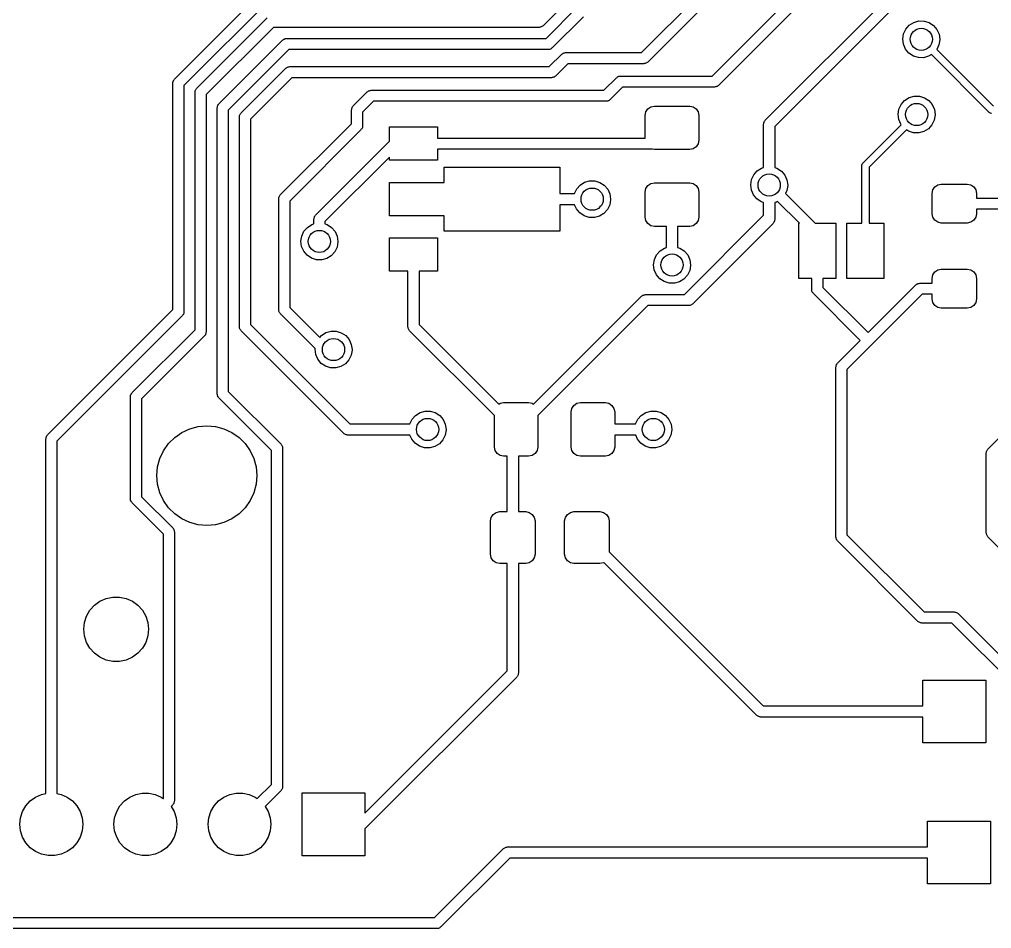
# Model space of a CAD drawing. Extents: x 2.72 to 6.24, y -5.23 to -2.47.
# Drawn here: x 4.616 to 5.65, y -5.211 to -4.244 of the extents above; entities that cross this region are included whole.
import ezdxf

# ---------------------------------------------------------------- set-up
doc = ezdxf.new("R2010")
doc.units = 0
doc.header["$MEASUREMENT"] = 0
doc.layers.add('BLACK', color=7, linetype='CONTINUOUS')

msp = doc.modelspace()

# ---------------------------------------------------------------- linework, layer by layer
at = {"layer": 'BLACK', "linetype": 'CONTINUOUS'}
for p, q in [((5.27755, -4.27909), (5.38909, -4.16755)), ((5.39918, -4.17418), (5.28418, -4.28918)), ((5.35255, -4.30409), (5.48082, -4.17582)), ((5.40907, -4.35098), (5.58423, -4.17582)), ((5.24064, -4.18271), (5.1728, -4.25055)), ((5.48745, -4.18591), (5.35918, -4.31418)), ((5.59085, -4.18591), (5.41915, -4.3576)), ((4.78082, -4.30742), (4.87742, -4.21082)), ((4.88404, -4.22091), (4.79091, -4.31404)), ((5.17596, -4.26409), (5.20923, -4.23082)), ((4.80445, -4.3172), (4.87945, -4.2422)), ((5.21585, -4.24091), (5.18258, -4.27418)), ((5.56224, -4.25001), (5.56696, -4.24703)), ((5.56696, -4.24703), (5.57233, -4.2455)), ((5.57233, -4.2455), (5.57791, -4.24553)), ((5.57791, -4.24553), (5.58326, -4.24713)), ((5.58326, -4.24713), (5.58794, -4.25017)), ((4.88607, -4.25228), (4.81453, -4.32382)), ((5.16862, -4.25228), (4.88607, -4.25228)), ((5.16937, -4.25208), (5.16862, -4.25228)), ((5.17015, -4.25208), (5.16937, -4.25208)), ((5.17082, -4.25169), (5.17015, -4.25208)), ((5.17157, -4.25149), (5.17082, -4.25169)), ((5.17212, -4.25094), (5.17157, -4.25149)), ((5.1728, -4.25055), (5.17212, -4.25094)), ((5.55618, -4.25924), (5.55855, -4.25419)), ((5.55855, -4.25419), (5.56224, -4.25001)), ((5.58794, -4.25017), (5.59158, -4.25439)), ((5.59158, -4.25439), (5.59389, -4.25948)), ((4.82807, -4.33358), (4.89582, -4.26582)), ((4.89582, -4.26582), (4.8965, -4.26544)), ((4.8965, -4.26544), (4.89705, -4.26489)), ((4.89705, -4.26489), (4.8978, -4.26468)), ((4.8978, -4.26468), (4.89847, -4.2643)), ((4.89847, -4.2643), (4.89925, -4.2643)), ((4.89925, -4.2643), (4.9, -4.26409)), ((4.9, -4.26409), (5.17596, -4.26409)), ((5.55532, -4.26476), (5.55618, -4.25924)), ((5.55604, -4.27029), (5.55532, -4.26476)), ((5.59468, -4.26548), (5.59375, -4.27098)), ((5.59389, -4.25948), (5.59469, -4.265)), ((5.59469, -4.265), (5.59468, -4.26548)), ((4.90245, -4.27591), (4.83815, -4.3402)), ((5.17841, -4.27591), (4.90245, -4.27591)), ((5.17916, -4.2757), (5.17841, -4.27591)), ((5.17994, -4.2757), (5.17916, -4.2757)), ((5.18061, -4.27532), (5.17994, -4.2757)), ((5.18136, -4.27511), (5.18061, -4.27532)), ((5.18191, -4.27456), (5.18136, -4.27511)), ((5.18258, -4.27418), (5.18191, -4.27456)), ((5.19461, -4.27968), (5.19528, -4.2793)), ((5.19528, -4.2793), (5.19606, -4.2793)), ((5.19606, -4.2793), (5.19681, -4.27909)), ((5.19681, -4.27909), (5.27755, -4.27909)), ((5.55829, -4.2754), (5.55604, -4.27029)), ((5.56188, -4.27967), (5.55829, -4.2754)), ((5.59375, -4.27098), (5.5914, -4.27584)), ((5.5914, -4.27584), (5.65163, -4.33606)), ((5.17937, -4.29409), (5.19264, -4.28082)), ((5.19264, -4.28082), (5.19331, -4.28044)), ((5.19331, -4.28044), (5.19386, -4.27989)), ((5.19386, -4.27989), (5.19461, -4.27968)), ((5.2835, -4.28956), (5.28295, -4.29011)), ((5.28418, -4.28918), (5.2835, -4.28956)), ((5.56653, -4.28277), (5.56188, -4.27967)), ((5.57185, -4.28443), (5.56653, -4.28277)), ((5.57743, -4.28453), (5.57185, -4.28443)), ((5.58282, -4.28307), (5.57743, -4.28453)), ((5.58572, -4.28129), (5.58282, -4.28307)), ((5.64722, -4.34278), (5.58572, -4.28129)), ((4.85169, -4.34336), (4.89923, -4.29582)), ((4.89923, -4.29582), (4.8999, -4.29544)), ((4.8999, -4.29544), (4.90045, -4.29489)), ((4.90045, -4.29489), (4.9012, -4.29468)), ((4.9012, -4.29468), (4.90188, -4.2943)), ((4.90188, -4.2943), (4.90266, -4.2943)), ((4.90266, -4.2943), (4.90341, -4.29409)), ((4.90341, -4.29409), (5.17937, -4.29409)), ((5.19926, -4.29091), (5.18599, -4.30418)), ((5.28, -4.29091), (5.19926, -4.29091)), ((5.28075, -4.2907), (5.28, -4.29091)), ((5.28153, -4.2907), (5.28075, -4.2907)), ((5.2822, -4.29032), (5.28153, -4.2907)), ((5.28295, -4.29011), (5.2822, -4.29032)), ((4.7793, -4.31006), (4.77968, -4.30939)), ((4.7793, -4.31084), (4.7793, -4.31006)), ((4.77968, -4.30939), (4.77989, -4.30864)), ((4.77989, -4.30864), (4.78044, -4.30809)), ((4.78044, -4.30809), (4.78082, -4.30742)), ((4.90585, -4.30591), (4.86177, -4.34999)), ((5.18181, -4.30591), (4.90585, -4.30591)), ((5.18256, -4.3057), (5.18181, -4.30591)), ((5.18334, -4.3057), (5.18256, -4.3057)), ((5.18401, -4.30532), (5.18334, -4.3057)), ((5.18477, -4.30511), (5.18401, -4.30532)), ((5.18532, -4.30456), (5.18477, -4.30511)), ((5.18599, -4.30418), (5.18532, -4.30456)), ((5.23755, -4.31909), (5.25082, -4.30582)), ((5.25082, -4.30582), (5.2515, -4.30544)), ((5.2515, -4.30544), (5.25205, -4.30489)), ((5.25205, -4.30489), (5.2528, -4.30468)), ((5.2528, -4.30468), (5.25347, -4.3043)), ((5.25347, -4.3043), (5.25425, -4.3043)), ((5.25425, -4.3043), (5.255, -4.30409)), ((5.255, -4.30409), (5.35255, -4.30409)), ((4.77909, -4.31159), (4.7793, -4.31084)), ((4.77909, -4.55255), (4.77909, -4.31159)), ((4.79091, -4.31404), (4.79091, -4.555)), ((4.80272, -4.32138), (4.80292, -4.32063)), ((4.80292, -4.31985), (4.80331, -4.31918)), ((4.80292, -4.32063), (4.80292, -4.31985)), ((4.80331, -4.31918), (4.80351, -4.31843)), ((4.80351, -4.31843), (4.80406, -4.31788)), ((4.80406, -4.31788), (4.80445, -4.3172)), ((4.98582, -4.32082), (4.9865, -4.32044)), ((4.9865, -4.32044), (4.98705, -4.31989)), ((4.98705, -4.31989), (4.9878, -4.31968)), ((4.9878, -4.31968), (4.98847, -4.3193)), ((4.98847, -4.3193), (4.98925, -4.3193)), ((4.98925, -4.3193), (4.99, -4.31909)), ((4.99, -4.31909), (5.23755, -4.31909)), ((5.25745, -4.31591), (5.24418, -4.32918)), ((5.355, -4.31591), (5.25745, -4.31591)), ((5.35575, -4.3157), (5.355, -4.31591)), ((5.35653, -4.3157), (5.35575, -4.3157)), ((5.3572, -4.31532), (5.35653, -4.3157)), ((5.35795, -4.31511), (5.3572, -4.31532)), ((5.3585, -4.31456), (5.35795, -4.31511)), ((5.35918, -4.31418), (5.3585, -4.31456)), ((4.80272, -4.57393), (4.80272, -4.32138)), ((4.81453, -4.32382), (4.81453, -4.57638)), ((4.97082, -4.33582), (4.98582, -4.32082)), ((4.99245, -4.33091), (4.98091, -4.34245)), ((5.24, -4.33091), (4.99245, -4.33091)), ((5.24075, -4.3307), (5.24, -4.33091)), ((5.24153, -4.3307), (5.24075, -4.3307)), ((5.2422, -4.33032), (5.24153, -4.3307)), ((5.24295, -4.33011), (5.2422, -4.33032)), ((5.2435, -4.32956), (5.24295, -4.33011)), ((5.24418, -4.32918), (5.2435, -4.32956)), ((5.55355, -4.33419), (5.55724, -4.33001)), ((5.55724, -4.33001), (5.56196, -4.32703)), ((5.56196, -4.32703), (5.56733, -4.3255)), ((5.56733, -4.3255), (5.57291, -4.32553)), ((5.57291, -4.32553), (5.57826, -4.32713)), ((5.57826, -4.32713), (5.58294, -4.33017)), ((5.58294, -4.33017), (5.58658, -4.33439)), ((4.82634, -4.33776), (4.82654, -4.337)), ((4.82634, -4.64224), (4.82634, -4.33776)), ((4.82654, -4.33623), (4.82693, -4.33555)), ((4.82654, -4.337), (4.82654, -4.33623)), ((4.82693, -4.33555), (4.82713, -4.3348)), ((4.82713, -4.3348), (4.82768, -4.33425)), ((4.82768, -4.33425), (4.82807, -4.33358)), ((4.83815, -4.3402), (4.83815, -4.6398)), ((4.96909, -4.34), (4.9693, -4.33925)), ((4.96909, -4.3548), (4.96909, -4.34)), ((4.9693, -4.33847), (4.96968, -4.3378)), ((4.9693, -4.33925), (4.9693, -4.33847)), ((4.96968, -4.3378), (4.96989, -4.33705)), ((4.96989, -4.33705), (4.97044, -4.3365)), ((4.97044, -4.3365), (4.97082, -4.33582)), ((5.28221, -4.3421), (5.28434, -4.33891)), ((5.28434, -4.33891), (5.28753, -4.33677)), ((5.28753, -4.33677), (5.2913, -4.33602)), ((5.2913, -4.33602), (5.3287, -4.33602)), ((5.3287, -4.33602), (5.33247, -4.33677)), ((5.33247, -4.33677), (5.33566, -4.33891)), ((5.33566, -4.33891), (5.33779, -4.3421)), ((5.55032, -4.34476), (5.55118, -4.33924)), ((5.55118, -4.33924), (5.55355, -4.33419)), ((5.58658, -4.33439), (5.58889, -4.33948)), ((5.58889, -4.33948), (5.58969, -4.345)), ((4.84996, -4.34754), (4.85016, -4.34679)), ((4.84996, -4.57087), (4.84996, -4.34754)), ((4.85016, -4.34601), (4.85055, -4.34534)), ((4.85016, -4.34679), (4.85016, -4.34601)), ((4.85055, -4.34534), (4.85075, -4.34459)), ((4.85075, -4.34459), (4.8513, -4.34404)), ((4.8513, -4.34404), (4.85169, -4.34336)), ((4.86177, -4.34999), (4.86177, -4.56842)), ((4.98091, -4.34245), (4.98091, -4.35724)), ((5.28146, -4.34587), (5.28221, -4.3421)), ((5.28146, -4.37004), (5.28146, -4.34587)), ((5.33779, -4.3421), (5.33854, -4.34587)), ((5.33854, -4.34587), (5.33854, -4.37244)), ((5.40813, -4.35221), (5.40868, -4.35166)), ((5.40868, -4.35166), (5.40907, -4.35098)), ((5.55104, -4.35029), (5.55032, -4.34476)), ((5.55329, -4.3554), (5.55104, -4.35029)), ((5.58875, -4.35098), (5.58632, -4.35601)), ((5.58968, -4.34548), (5.58875, -4.35098)), ((5.58969, -4.345), (5.58968, -4.34548)), ((5.6475, -4.34293), (5.64722, -4.34278)), ((5.64769, -4.34319), (5.6475, -4.34293)), ((5.64856, -4.34347), (5.64769, -4.34319)), ((5.64938, -4.34389), (5.64856, -4.34347)), ((5.6497, -4.34384), (5.64938, -4.34389)), ((4.89342, -4.43047), (4.96909, -4.3548)), ((4.97918, -4.36142), (4.9035, -4.43709)), ((4.97956, -4.36075), (4.97918, -4.36142)), ((4.98011, -4.3602), (4.97956, -4.36075)), ((4.98032, -4.35945), (4.98011, -4.3602)), ((4.9807, -4.35877), (4.98032, -4.35945)), ((4.98091, -4.35724), (4.9807, -4.358)), ((4.9807, -4.358), (4.9807, -4.35877)), ((5.00945, -4.3735), (5.00945, -4.35823)), ((5.00945, -4.35823), (5.06063, -4.35823)), ((5.06063, -4.35823), (5.06063, -4.37004)), ((5.40734, -4.35516), (5.40754, -4.35441)), ((5.40734, -4.40142), (5.40734, -4.35516)), ((5.40754, -4.35363), (5.40793, -4.35296)), ((5.40754, -4.35441), (5.40754, -4.35363)), ((5.40793, -4.35296), (5.40813, -4.35221)), ((5.41915, -4.3576), (5.41915, -4.40143)), ((5.51281, -4.39663), (5.55363, -4.35581)), ((5.55929, -4.36128), (5.51953, -4.40104)), ((5.55363, -4.35581), (5.55329, -4.3554)), ((5.56153, -4.36277), (5.55929, -4.36128)), ((5.58257, -4.36015), (5.57782, -4.36307)), ((5.58632, -4.35601), (5.58257, -4.36015)), ((5.06063, -4.37004), (5.28146, -4.37004)), ((5.56685, -4.36443), (5.56153, -4.36277)), ((5.57243, -4.36453), (5.56685, -4.36443)), ((5.57782, -4.36307), (5.57243, -4.36453)), ((4.93082, -4.45212), (5.00945, -4.3735)), ((5.28912, -4.38185), (5.06063, -4.38185)), ((5.06063, -4.38185), (5.06063, -4.39366)), ((5.2913, -4.38228), (5.28912, -4.38185)), ((5.3287, -4.38228), (5.2913, -4.38228)), ((5.33247, -4.38153), (5.3287, -4.38228)), ((5.33566, -4.3794), (5.33247, -4.38153)), ((5.33779, -4.37621), (5.33566, -4.3794)), ((5.33854, -4.37244), (5.33779, -4.37621)), ((5.00945, -4.3902), (4.94091, -4.45875)), ((5.00945, -4.39366), (5.00945, -4.3902)), ((5.06063, -4.39366), (5.00945, -4.39366)), ((5.06752, -4.41728), (5.06752, -4.40089)), ((5.06752, -4.40089), (5.19055, -4.40089)), ((5.19055, -4.40089), (5.19055, -4.42909)), ((5.40049, -4.40501), (5.40521, -4.40203)), ((5.40521, -4.40203), (5.40734, -4.40142)), ((5.41915, -4.40143), (5.4215, -4.40213)), ((5.4215, -4.40213), (5.42619, -4.40517)), ((5.51165, -4.39941), (5.51175, -4.39911)), ((5.51165, -4.46047), (5.51165, -4.39941)), ((5.5117, -4.39879), (5.51212, -4.39797)), ((5.51175, -4.39911), (5.5117, -4.39879)), ((5.51212, -4.39797), (5.51241, -4.3971)), ((5.51241, -4.3971), (5.51266, -4.39691)), ((5.51266, -4.39691), (5.51281, -4.39663)), ((5.51953, -4.40104), (5.51953, -4.46047)), ((5.39442, -4.41424), (5.3968, -4.40919)), ((5.3968, -4.40919), (5.40049, -4.40501)), ((5.42619, -4.40517), (5.42983, -4.40939)), ((5.42983, -4.40939), (5.43214, -4.41448)), ((5.00945, -4.45272), (5.00945, -4.41728)), ((5.00945, -4.41728), (5.06752, -4.41728)), ((5.20855, -4.42419), (5.21224, -4.42001)), ((5.21224, -4.42001), (5.21696, -4.41703)), ((5.21696, -4.41703), (5.22233, -4.4155)), ((5.22233, -4.4155), (5.22791, -4.41553)), ((5.22791, -4.41553), (5.23326, -4.41713)), ((5.23326, -4.41713), (5.23794, -4.42017)), ((5.23794, -4.42017), (5.24158, -4.42439)), ((5.28146, -4.42756), (5.28221, -4.42379)), ((5.28221, -4.42379), (5.28434, -4.4206)), ((5.28434, -4.4206), (5.28753, -4.41847)), ((5.28753, -4.41847), (5.2913, -4.41772)), ((5.2913, -4.41772), (5.3287, -4.41772)), ((5.3287, -4.41772), (5.33247, -4.41847)), ((5.33247, -4.41847), (5.33566, -4.4206)), ((5.33566, -4.4206), (5.33779, -4.42379)), ((5.33779, -4.42379), (5.33854, -4.42756)), ((5.39356, -4.41976), (5.39442, -4.41424)), ((5.39429, -4.42529), (5.39356, -4.41976)), ((5.43293, -4.42048), (5.432, -4.42598)), ((5.43214, -4.41448), (5.43293, -4.42)), ((5.43293, -4.42), (5.43293, -4.42048)), ((5.58713, -4.42513), (5.58926, -4.42194)), ((5.58926, -4.42194), (5.59245, -4.4198)), ((5.59245, -4.4198), (5.59622, -4.41906)), ((5.59622, -4.41906), (5.62378, -4.41906)), ((5.62378, -4.41906), (5.62755, -4.4198)), ((5.62755, -4.4198), (5.63074, -4.42194)), ((5.63074, -4.42194), (5.63287, -4.42513)), ((4.89169, -4.43465), (4.89189, -4.43389)), ((4.89189, -4.43312), (4.89228, -4.43244)), ((4.89189, -4.43389), (4.89189, -4.43312)), ((4.89228, -4.43244), (4.89248, -4.43169)), ((4.89248, -4.43169), (4.89303, -4.43114)), ((4.89303, -4.43114), (4.89342, -4.43047)), ((5.19055, -4.42909), (5.20625, -4.42909)), ((5.20625, -4.42909), (5.20855, -4.42419)), ((5.24158, -4.42439), (5.24389, -4.42948)), ((5.24389, -4.42948), (5.24469, -4.435)), ((5.28146, -4.45413), (5.28146, -4.42756)), ((5.33854, -4.42756), (5.33854, -4.45413)), ((5.39654, -4.4304), (5.39429, -4.42529)), ((5.40013, -4.43467), (5.39654, -4.4304)), ((5.432, -4.42598), (5.43056, -4.42896)), ((5.43056, -4.42896), (5.46207, -4.46047)), ((5.58638, -4.4289), (5.58713, -4.42513)), ((5.58638, -4.45055), (5.58638, -4.4289)), ((5.63287, -4.42513), (5.63362, -4.4289)), ((5.63362, -4.4289), (5.63362, -4.43382)), ((5.63362, -4.43382), (5.66972, -4.43382)), ((4.89169, -4.5526), (4.89169, -4.43465)), ((4.9035, -4.43709), (4.9035, -4.55015)), ((5.20631, -4.44091), (5.19055, -4.44091)), ((5.19055, -4.44091), (5.19055, -4.46911)), ((5.20829, -4.4454), (5.20631, -4.44091)), ((5.24375, -4.44098), (5.24132, -4.44601)), ((5.24468, -4.43548), (5.24375, -4.44098)), ((5.24469, -4.435), (5.24468, -4.43548)), ((5.40477, -4.43777), (5.40013, -4.43467)), ((5.40734, -4.43857), (5.40477, -4.43777)), ((5.40734, -4.4522), (5.40734, -4.43857)), ((5.42107, -4.43807), (5.41915, -4.43859)), ((5.41915, -4.43859), (5.41915, -4.45675)), ((5.42224, -4.43734), (5.42107, -4.43807)), ((5.44537, -4.46047), (5.42224, -4.43734)), ((4.9293, -4.45477), (4.92968, -4.4541)), ((4.9293, -4.45555), (4.9293, -4.45477)), ((4.92968, -4.4541), (4.92989, -4.45335)), ((4.92989, -4.45335), (4.93044, -4.4528)), ((4.93044, -4.4528), (4.93082, -4.45212)), ((5.06752, -4.45272), (5.00945, -4.45272)), ((5.06752, -4.46911), (5.06752, -4.45272)), ((5.21188, -4.44967), (5.20829, -4.4454)), ((5.21653, -4.45277), (5.21188, -4.44967)), ((5.22185, -4.45443), (5.21653, -4.45277)), ((5.22743, -4.45453), (5.22185, -4.45443)), ((5.23282, -4.45307), (5.22743, -4.45453)), ((5.23757, -4.45015), (5.23282, -4.45307)), ((5.24132, -4.44601), (5.23757, -4.45015)), ((5.28221, -4.4579), (5.28146, -4.45413)), ((5.32305, -4.5365), (5.40734, -4.4522)), ((5.33854, -4.45413), (5.33779, -4.4579)), ((5.58713, -4.45432), (5.58638, -4.45055)), ((5.58926, -4.45751), (5.58713, -4.45432)), ((5.63287, -4.45432), (5.63074, -4.45751)), ((5.63362, -4.45055), (5.63287, -4.45432)), ((5.66728, -4.44563), (5.63362, -4.44563)), ((5.63362, -4.44563), (5.63362, -4.45055)), ((4.91855, -4.46919), (4.92224, -4.46501)), ((4.92224, -4.46501), (4.92696, -4.46203)), ((4.92696, -4.46203), (4.92909, -4.46142)), ((4.92909, -4.4563), (4.9293, -4.45555)), ((4.92909, -4.46142), (4.92909, -4.4563)), ((4.94091, -4.45875), (4.94091, -4.46143)), ((4.94091, -4.46143), (4.94326, -4.46213)), ((4.94326, -4.46213), (4.94794, -4.46517)), ((4.94794, -4.46517), (4.95158, -4.46939)), ((5.28434, -4.46109), (5.28221, -4.4579)), ((5.28753, -4.46323), (5.28434, -4.46109)), ((5.2913, -4.46398), (5.28753, -4.46323)), ((5.30409, -4.46398), (5.2913, -4.46398)), ((5.30409, -4.48642), (5.30409, -4.46398)), ((5.3287, -4.46398), (5.31591, -4.46398)), ((5.31591, -4.46398), (5.31591, -4.48643)), ((5.33247, -4.46323), (5.3287, -4.46398)), ((5.41742, -4.46093), (5.33177, -4.54658)), ((5.33566, -4.46109), (5.33247, -4.46323)), ((5.33779, -4.4579), (5.33566, -4.46109)), ((5.41781, -4.46025), (5.41742, -4.46093)), ((5.41836, -4.4597), (5.41781, -4.46025)), ((5.41856, -4.45895), (5.41836, -4.4597)), ((5.41895, -4.45828), (5.41856, -4.45895)), ((5.41915, -4.45675), (5.41895, -4.4575)), ((5.41895, -4.4575), (5.41895, -4.45828)), ((5.44472, -4.51953), (5.44472, -4.46047)), ((5.44472, -4.46047), (5.44537, -4.46047)), ((5.46207, -4.46047), (5.48409, -4.46047)), ((5.48409, -4.46047), (5.48409, -4.51953)), ((5.49591, -4.51953), (5.49591, -4.46047)), ((5.49591, -4.46047), (5.51165, -4.46047)), ((5.51953, -4.46047), (5.53528, -4.46047)), ((5.53528, -4.46047), (5.53528, -4.51953)), ((5.59245, -4.45964), (5.58926, -4.45751)), ((5.59622, -4.46039), (5.59245, -4.45964)), ((5.62378, -4.46039), (5.59622, -4.46039)), ((5.62755, -4.45964), (5.62378, -4.46039)), ((5.63074, -4.45751), (5.62755, -4.45964)), ((4.91532, -4.47976), (4.91618, -4.47424)), ((4.91618, -4.47424), (4.91855, -4.46919)), ((4.95158, -4.46939), (4.95389, -4.47448)), ((4.95389, -4.47448), (4.95469, -4.48)), ((5.19055, -4.46911), (5.06752, -4.46911)), ((4.91604, -4.48529), (4.91532, -4.47976)), ((4.91829, -4.4904), (4.91604, -4.48529)), ((4.95375, -4.48598), (4.95132, -4.49101)), ((4.95468, -4.48048), (4.95375, -4.48598)), ((4.95469, -4.48), (4.95468, -4.48048)), ((5.00945, -4.51177), (5.00945, -4.47634)), ((5.00945, -4.47634), (5.06063, -4.47634)), ((5.06063, -4.47634), (5.06063, -4.51177)), ((4.92188, -4.49467), (4.91829, -4.4904)), ((4.92653, -4.49777), (4.92188, -4.49467)), ((4.94757, -4.49515), (4.94282, -4.49807)), ((4.95132, -4.49101), (4.94757, -4.49515)), ((5.29118, -4.49924), (5.29355, -4.49419)), ((5.29355, -4.49419), (5.29724, -4.49001)), ((5.29724, -4.49001), (5.30196, -4.48703)), ((5.30196, -4.48703), (5.30409, -4.48642)), ((5.31591, -4.48643), (5.31826, -4.48713)), ((5.31826, -4.48713), (5.32294, -4.49017)), ((5.32294, -4.49017), (5.32658, -4.49439)), ((5.32658, -4.49439), (5.32889, -4.49948)), ((4.93185, -4.49943), (4.92653, -4.49777)), ((4.93743, -4.49953), (4.93185, -4.49943)), ((4.94282, -4.49807), (4.93743, -4.49953)), ((5.29032, -4.50476), (5.29118, -4.49924)), ((5.29104, -4.51029), (5.29032, -4.50476)), ((5.32968, -4.50548), (5.32875, -4.51098)), ((5.32889, -4.49948), (5.32969, -4.505)), ((5.32969, -4.505), (5.32968, -4.50548)), ((5.02913, -4.51177), (5.00945, -4.51177)), ((5.02913, -4.57089), (5.02913, -4.51177)), ((5.06063, -4.51177), (5.04094, -4.51177)), ((5.04094, -4.51177), (5.04094, -4.56844)), ((5.29329, -4.5154), (5.29104, -4.51029)), ((5.29688, -4.51967), (5.29329, -4.5154)), ((5.32632, -4.51601), (5.32257, -4.52015)), ((5.32875, -4.51098), (5.32632, -4.51601)), ((5.58638, -4.51945), (5.58713, -4.51568)), ((5.58713, -4.51568), (5.58926, -4.51249)), ((5.58926, -4.51249), (5.59245, -4.51036)), ((5.59245, -4.51036), (5.59622, -4.50961)), ((5.59622, -4.50961), (5.62378, -4.50961)), ((5.62378, -4.50961), (5.62755, -4.51036)), ((5.62755, -4.51036), (5.63074, -4.51249)), ((5.63074, -4.51249), (5.63287, -4.51568)), ((5.63287, -4.51568), (5.63362, -4.51945)), ((5.30153, -4.52277), (5.29688, -4.51967)), ((5.30685, -4.52443), (5.30153, -4.52277)), ((5.31243, -4.52453), (5.30685, -4.52443)), ((5.31782, -4.52307), (5.31243, -4.52453)), ((5.32257, -4.52015), (5.31782, -4.52307)), ((5.4585, -4.51953), (5.44472, -4.51953)), ((5.4585, -4.53134), (5.4585, -4.51953)), ((5.48409, -4.51953), (5.47031, -4.51953)), ((5.47031, -4.51953), (5.47031, -4.52889)), ((5.53528, -4.51953), (5.49591, -4.51953)), ((5.51835, -4.57692), (5.56917, -4.5261)), ((5.56917, -4.5261), (5.56984, -4.52571)), ((5.56984, -4.52571), (5.57039, -4.52516)), ((5.57039, -4.52516), (5.57114, -4.52496)), ((5.57114, -4.52496), (5.57182, -4.52457)), ((5.57182, -4.52457), (5.5726, -4.52457)), ((5.5726, -4.52457), (5.57335, -4.52437)), ((5.57335, -4.52437), (5.58638, -4.52437)), ((5.58638, -4.52437), (5.58638, -4.51945)), ((5.63362, -4.51945), (5.63362, -4.5411)), ((5.27825, -4.53784), (5.2788, -4.53729)), ((5.2788, -4.53729), (5.27955, -4.53709)), ((5.27955, -4.53709), (5.28022, -4.5367)), ((5.28022, -4.5367), (5.281, -4.5367)), ((5.281, -4.5367), (5.28175, -4.5365)), ((5.28175, -4.5365), (5.32305, -4.5365)), ((5.45871, -4.53209), (5.4585, -4.53134)), ((5.45871, -4.53287), (5.45871, -4.53209)), ((5.45909, -4.53354), (5.45871, -4.53287)), ((5.4593, -4.53429), (5.45909, -4.53354)), ((5.45984, -4.53484), (5.4593, -4.53429)), ((5.46023, -4.53551), (5.45984, -4.53484)), ((5.50999, -4.58528), (5.46023, -4.53551)), ((5.47031, -4.52889), (5.51835, -4.57692)), ((5.57579, -4.53618), (5.49591, -4.61607)), ((5.58638, -4.53618), (5.57579, -4.53618)), ((5.58638, -4.5411), (5.58638, -4.53618)), ((5.16264, -4.65316), (5.27758, -4.53823)), ((5.27758, -4.53823), (5.27825, -4.53784)), ((5.33177, -4.54658), (5.32913, -4.54811)), ((5.58713, -4.54487), (5.58638, -4.5411)), ((5.58926, -4.54806), (5.58713, -4.54487)), ((5.63287, -4.54487), (5.63074, -4.54806)), ((5.63362, -4.5411), (5.63287, -4.54487)), ((5.64582, -4.70082), (5.80415, -4.5425)), ((4.64582, -4.68582), (4.77909, -4.55255)), ((4.79011, -4.55795), (4.78956, -4.5585)), ((4.79032, -4.5572), (4.79011, -4.55795)), ((4.7907, -4.55653), (4.79032, -4.5572)), ((4.79091, -4.555), (4.7907, -4.55575)), ((4.7907, -4.55575), (4.7907, -4.55653)), ((4.89189, -4.55335), (4.89169, -4.5526)), ((4.89189, -4.55413), (4.89189, -4.55335)), ((4.89228, -4.5548), (4.89189, -4.55413)), ((4.89248, -4.55555), (4.89228, -4.5548)), ((4.89303, -4.5561), (4.89248, -4.55555)), ((4.89342, -4.55677), (4.89303, -4.5561)), ((4.93046, -4.59382), (4.89342, -4.55677)), ((4.9035, -4.55015), (4.93542, -4.58207)), ((5.2842, -4.54831), (5.16728, -4.66522)), ((5.32549, -4.54831), (5.2842, -4.54831)), ((5.32624, -4.54811), (5.32549, -4.54831)), ((5.32913, -4.54811), (5.32624, -4.54811)), ((5.59245, -4.5502), (5.58926, -4.54806)), ((5.59622, -4.55094), (5.59245, -4.5502)), ((5.62378, -4.55094), (5.59622, -4.55094)), ((5.62755, -4.5502), (5.62378, -4.55094)), ((5.63074, -4.54806), (5.62755, -4.5502)), ((4.78918, -4.55918), (4.65591, -4.69245)), ((4.78956, -4.5585), (4.78918, -4.55918)), ((4.86177, -4.56842), (4.96745, -4.67409)), ((5.04094, -4.56844), (5.12567, -4.65316)), ((4.73582, -4.64082), (4.80272, -4.57393)), ((4.81394, -4.57858), (4.81374, -4.57933)), ((4.81433, -4.57791), (4.81394, -4.57858)), ((4.81453, -4.57638), (4.81433, -4.57713)), ((4.81433, -4.57713), (4.81433, -4.57791)), ((4.85016, -4.57162), (4.84996, -4.57087)), ((4.85016, -4.57239), (4.85016, -4.57162)), ((4.85055, -4.57307), (4.85016, -4.57239)), ((4.85075, -4.57382), (4.85055, -4.57307)), ((4.8513, -4.57437), (4.85075, -4.57382)), ((4.85169, -4.57504), (4.8513, -4.57437)), ((4.96082, -4.68418), (4.85169, -4.57504)), ((4.93724, -4.58001), (4.94196, -4.57703)), ((4.94196, -4.57703), (4.94733, -4.5755)), ((4.94733, -4.5755), (4.95291, -4.57553)), ((4.95291, -4.57553), (4.95826, -4.57713)), ((4.95826, -4.57713), (4.96294, -4.58017)), ((5.02934, -4.57164), (5.02913, -4.57089)), ((5.02934, -4.57241), (5.02934, -4.57164)), ((5.02972, -4.57309), (5.02934, -4.57241)), ((5.02993, -4.57384), (5.02972, -4.57309)), ((5.03047, -4.57439), (5.02993, -4.57384)), ((5.03086, -4.57506), (5.03047, -4.57439)), ((5.12102, -4.66522), (5.03086, -4.57506)), ((4.8128, -4.58055), (4.74591, -4.64745)), ((4.81319, -4.57988), (4.8128, -4.58055)), ((4.81374, -4.57933), (4.81319, -4.57988)), ((4.93542, -4.58207), (4.93724, -4.58001)), ((4.96294, -4.58017), (4.96658, -4.58439)), ((4.96658, -4.58439), (4.96889, -4.58948)), ((5.48582, -4.60945), (5.50999, -4.58528)), ((4.93032, -4.59476), (4.93046, -4.59382)), ((4.93104, -4.60029), (4.93032, -4.59476)), ((4.96968, -4.59548), (4.96875, -4.60098)), ((4.96889, -4.58948), (4.96969, -4.595)), ((4.96969, -4.595), (4.96968, -4.59548)), ((4.93329, -4.6054), (4.93104, -4.60029)), ((4.93688, -4.60967), (4.93329, -4.6054)), ((4.94153, -4.61277), (4.93688, -4.60967)), ((4.96632, -4.60601), (4.96257, -4.61015)), ((4.96875, -4.60098), (4.96632, -4.60601)), ((5.48544, -4.61012), (5.48582, -4.60945)), ((4.94685, -4.61443), (4.94153, -4.61277)), ((4.95243, -4.61453), (4.94685, -4.61443)), ((4.95782, -4.61307), (4.95243, -4.61453)), ((4.96257, -4.61015), (4.95782, -4.61307)), ((5.48409, -4.61362), (5.4843, -4.61287)), ((5.48409, -4.79437), (5.48409, -4.61362)), ((5.4843, -4.61209), (5.48468, -4.61142)), ((5.4843, -4.61287), (5.4843, -4.61209)), ((5.48468, -4.61142), (5.48489, -4.61067)), ((5.48489, -4.61067), (5.48544, -4.61012)), ((5.49591, -4.61607), (5.49591, -4.79192)), ((4.73544, -4.6415), (4.73582, -4.64082)), ((4.83815, -4.6398), (4.89418, -4.69582)), ((4.73409, -4.645), (4.7343, -4.64425)), ((4.73409, -4.754), (4.73409, -4.645)), ((4.7343, -4.64347), (4.73468, -4.6428)), ((4.7343, -4.64425), (4.7343, -4.64347)), ((4.73468, -4.6428), (4.73489, -4.64205)), ((4.73489, -4.64205), (4.73544, -4.6415)), ((4.74591, -4.64745), (4.74591, -4.75155)), ((4.82654, -4.643), (4.82634, -4.64224)), ((4.82654, -4.64377), (4.82654, -4.643)), ((4.82693, -4.64445), (4.82654, -4.64377)), ((4.82713, -4.6452), (4.82693, -4.64445)), ((4.82768, -4.64575), (4.82713, -4.6452)), ((4.82807, -4.64642), (4.82768, -4.64575)), ((4.88409, -4.70245), (4.82807, -4.64642)), ((5.04196, -4.66203), (5.04733, -4.6605)), ((5.04733, -4.6605), (5.05291, -4.66053)), ((5.05291, -4.66053), (5.05826, -4.66213)), ((5.12567, -4.65316), (5.1271, -4.65221)), ((5.1271, -4.65221), (5.13087, -4.65146)), ((5.13087, -4.65146), (5.15744, -4.65146)), ((5.15744, -4.65146), (5.16121, -4.65221)), ((5.16121, -4.65221), (5.16264, -4.65316)), ((5.20272, -4.6613), (5.20347, -4.65753)), ((5.20272, -4.6987), (5.20272, -4.6613)), ((5.20347, -4.65753), (5.2056, -4.65434)), ((5.2056, -4.65434), (5.20879, -4.65221)), ((5.20879, -4.65221), (5.21256, -4.65146)), ((5.21256, -4.65146), (5.23913, -4.65146)), ((5.23913, -4.65146), (5.2429, -4.65221)), ((5.2429, -4.65221), (5.24609, -4.65434)), ((5.24609, -4.65434), (5.24823, -4.65753)), ((5.24823, -4.65753), (5.24898, -4.6613)), ((5.24898, -4.6613), (5.24898, -4.67409)), ((5.28196, -4.66203), (5.28733, -4.6605)), ((5.28733, -4.6605), (5.29291, -4.66053)), ((5.29291, -4.66053), (5.29826, -4.66213)), ((5.03125, -4.67409), (5.03355, -4.66919)), ((5.03355, -4.66919), (5.03724, -4.66501)), ((5.03724, -4.66501), (5.04196, -4.66203)), ((5.05826, -4.66213), (5.06294, -4.66517)), ((5.06294, -4.66517), (5.06658, -4.66939)), ((5.06658, -4.66939), (5.06889, -4.67448)), ((5.12102, -4.6987), (5.12102, -4.66522)), ((5.16728, -4.66522), (5.16728, -4.6987)), ((5.27125, -4.67409), (5.27355, -4.66919)), ((5.27355, -4.66919), (5.27724, -4.66501)), ((5.27724, -4.66501), (5.28196, -4.66203)), ((5.29826, -4.66213), (5.30294, -4.66517)), ((5.30294, -4.66517), (5.30658, -4.66939)), ((5.30658, -4.66939), (5.30889, -4.67448)), ((4.78878, -4.6831), (4.79718, -4.67919)), ((4.79718, -4.67919), (4.80612, -4.67679)), ((4.80612, -4.67679), (4.81535, -4.67598)), ((4.81535, -4.67598), (4.82458, -4.67679)), ((4.82458, -4.67679), (4.83353, -4.67919)), ((4.83353, -4.67919), (4.84193, -4.6831)), ((4.96745, -4.67409), (5.03125, -4.67409)), ((5.06968, -4.68048), (5.06875, -4.68598)), ((5.06889, -4.67448), (5.06969, -4.68)), ((5.06969, -4.68), (5.06968, -4.68048)), ((5.24898, -4.67409), (5.27125, -4.67409)), ((5.30968, -4.68048), (5.30875, -4.68598)), ((5.30889, -4.67448), (5.30969, -4.68)), ((5.30969, -4.68), (5.30968, -4.68048)), ((4.64409, -4.69), (4.6443, -4.68925)), ((4.64409, -5.06723), (4.64409, -4.69)), ((4.6443, -4.68847), (4.64468, -4.6878)), ((4.6443, -4.68925), (4.6443, -4.68847)), ((4.64468, -4.6878), (4.64489, -4.68705)), ((4.64489, -4.68705), (4.64544, -4.6865)), ((4.64544, -4.6865), (4.64582, -4.68582)), ((4.65591, -4.69245), (4.65591, -5.06723)), ((4.77464, -4.69497), (4.78119, -4.68842)), ((4.78119, -4.68842), (4.78878, -4.6831)), ((4.84193, -4.6831), (4.84952, -4.68842)), ((4.84952, -4.68842), (4.85607, -4.69497)), ((4.9615, -4.68456), (4.96082, -4.68418)), ((4.96205, -4.68511), (4.9615, -4.68456)), ((4.9628, -4.68532), (4.96205, -4.68511)), ((4.96347, -4.6857), (4.9628, -4.68532)), ((4.96425, -4.6857), (4.96347, -4.6857)), ((4.965, -4.68591), (4.96425, -4.6857)), ((5.03131, -4.68591), (4.965, -4.68591)), ((5.03329, -4.6904), (5.03131, -4.68591)), ((5.03688, -4.69467), (5.03329, -4.6904)), ((5.06632, -4.69101), (5.06257, -4.69515)), ((5.06875, -4.68598), (5.06632, -4.69101)), ((5.27131, -4.68591), (5.24898, -4.68591)), ((5.24898, -4.68591), (5.24898, -4.6987)), ((5.27329, -4.6904), (5.27131, -4.68591)), ((5.27688, -4.69467), (5.27329, -4.6904)), ((5.30632, -4.69101), (5.30257, -4.69515)), ((5.30875, -4.68598), (5.30632, -4.69101)), ((4.76541, -4.71096), (4.76933, -4.70256)), ((4.76933, -4.70256), (4.77464, -4.69497)), ((4.85607, -4.69497), (4.86138, -4.70256)), ((4.86138, -4.70256), (4.8653, -4.71096)), ((4.88409, -5.05755), (4.88409, -4.70245)), ((4.89418, -4.69582), (4.89456, -4.6965)), ((4.89456, -4.6965), (4.89511, -4.69705)), ((4.89511, -4.69705), (4.89532, -4.6978)), ((4.89532, -4.6978), (4.8957, -4.69847)), ((4.8957, -4.69847), (4.8957, -4.69925)), ((4.8957, -4.69925), (4.89591, -4.7)), ((4.89591, -4.7), (4.89591, -5.06)), ((5.04153, -4.69777), (5.03688, -4.69467)), ((5.04685, -4.69943), (5.04153, -4.69777)), ((5.05243, -4.69953), (5.04685, -4.69943)), ((5.05782, -4.69807), (5.05243, -4.69953)), ((5.06257, -4.69515), (5.05782, -4.69807)), ((5.12177, -4.70247), (5.12102, -4.6987)), ((5.12391, -4.70566), (5.12177, -4.70247)), ((5.16653, -4.70247), (5.1644, -4.70566)), ((5.16728, -4.6987), (5.16653, -4.70247)), ((5.20347, -4.70247), (5.20272, -4.6987)), ((5.2056, -4.70566), (5.20347, -4.70247)), ((5.24823, -4.70247), (5.24609, -4.70566)), ((5.24898, -4.6987), (5.24823, -4.70247)), ((5.28153, -4.69777), (5.27688, -4.69467)), ((5.28685, -4.69943), (5.28153, -4.69777)), ((5.29243, -4.69953), (5.28685, -4.69943)), ((5.29782, -4.69807), (5.29243, -4.69953)), ((5.30257, -4.69515), (5.29782, -4.69807)), ((5.6443, -4.70347), (5.64468, -4.7028)), ((5.64468, -4.7028), (5.64489, -4.70205)), ((5.64489, -4.70205), (5.64544, -4.7015)), ((5.64544, -4.7015), (5.64582, -4.70082)), ((4.76301, -4.7199), (4.76541, -4.71096)), ((4.8653, -4.71096), (4.8677, -4.7199)), ((5.1271, -4.70779), (5.12391, -4.70566)), ((5.13087, -4.70854), (5.1271, -4.70779)), ((5.13472, -4.70854), (5.13087, -4.70854)), ((5.13472, -4.76744), (5.13472, -4.70854)), ((5.15744, -4.70854), (5.14654, -4.70854)), ((5.14654, -4.70854), (5.14654, -4.76744)), ((5.16121, -4.70779), (5.15744, -4.70854)), ((5.1644, -4.70566), (5.16121, -4.70779)), ((5.20879, -4.70779), (5.2056, -4.70566)), ((5.21256, -4.70854), (5.20879, -4.70779)), ((5.23913, -4.70854), (5.21256, -4.70854)), ((5.2429, -4.70779), (5.23913, -4.70854)), ((5.24609, -4.70566), (5.2429, -4.70779)), ((5.64409, -4.705), (5.6443, -4.70425)), ((5.64409, -4.79), (5.64409, -4.705)), ((5.6443, -4.70425), (5.6443, -4.70347)), ((4.7622, -4.72913), (4.76301, -4.7199)), ((4.8677, -4.7199), (4.8685, -4.72913)), ((4.76301, -4.73836), (4.7622, -4.72913)), ((4.8685, -4.72913), (4.8677, -4.73836)), ((4.76541, -4.74731), (4.76301, -4.73836)), ((4.8677, -4.73836), (4.8653, -4.74731)), ((4.7343, -4.75475), (4.73409, -4.754)), ((4.7343, -4.75553), (4.7343, -4.75475)), ((4.74591, -4.75155), (4.77918, -4.78482)), ((4.76933, -4.75571), (4.76541, -4.74731)), ((4.8653, -4.74731), (4.86138, -4.75571)), ((4.73468, -4.7562), (4.7343, -4.75553)), ((4.73489, -4.75695), (4.73468, -4.7562)), ((4.73544, -4.7575), (4.73489, -4.75695)), ((4.73582, -4.75818), (4.73544, -4.7575)), ((4.76909, -4.79145), (4.73582, -4.75818)), ((4.77464, -4.7633), (4.76933, -4.75571)), ((4.78119, -4.76985), (4.77464, -4.7633)), ((4.85607, -4.7633), (4.84952, -4.76985)), ((4.86138, -4.75571), (4.85607, -4.7633)), ((4.78878, -4.77516), (4.78119, -4.76985)), ((4.79718, -4.77908), (4.78878, -4.77516)), ((4.84193, -4.77516), (4.83353, -4.77908)), ((4.84952, -4.76985), (4.84193, -4.77516)), ((5.11701, -4.77728), (5.11776, -4.77352)), ((5.11776, -4.77352), (5.11989, -4.77032)), ((5.11989, -4.77032), (5.12308, -4.76819)), ((5.12308, -4.76819), (5.12685, -4.76744)), ((5.12685, -4.76744), (5.13472, -4.76744)), ((5.14654, -4.76744), (5.15441, -4.76744)), ((5.15441, -4.76744), (5.15818, -4.76819)), ((5.15818, -4.76819), (5.16137, -4.77032)), ((5.16137, -4.77032), (5.1635, -4.77352)), ((5.1635, -4.77352), (5.16425, -4.77728)), ((5.19575, -4.77728), (5.1965, -4.77352)), ((5.1965, -4.77352), (5.19863, -4.77032)), ((5.19863, -4.77032), (5.20182, -4.76819)), ((5.20182, -4.76819), (5.20559, -4.76744)), ((5.20559, -4.76744), (5.23315, -4.76744)), ((5.23315, -4.76744), (5.23692, -4.76819)), ((5.23692, -4.76819), (5.24011, -4.77032)), ((5.24011, -4.77032), (5.24224, -4.77352)), ((5.24224, -4.77352), (5.24299, -4.77728)), ((4.77918, -4.78482), (4.77956, -4.7855)), ((4.77956, -4.7855), (4.78011, -4.78605)), ((4.80612, -4.78148), (4.79718, -4.77908)), ((4.81535, -4.78228), (4.80612, -4.78148)), ((4.82458, -4.78148), (4.81535, -4.78228)), ((4.83353, -4.77908), (4.82458, -4.78148)), ((5.11701, -4.81272), (5.11701, -4.77728)), ((5.16425, -4.77728), (5.16425, -4.81272)), ((5.19575, -4.81272), (5.19575, -4.77728)), ((5.24299, -4.77728), (5.24299, -4.81027)), ((4.76909, -5.07255), (4.76909, -4.79145)), ((4.78011, -4.78605), (4.78032, -4.7868)), ((4.78032, -4.7868), (4.7807, -4.78747)), ((4.7807, -4.78747), (4.7807, -4.78825)), ((4.7807, -4.78825), (4.78091, -4.789)), ((4.78091, -4.789), (4.78091, -5.075)), ((5.4843, -4.79512), (5.48409, -4.79437)), ((5.4843, -4.7959), (5.4843, -4.79512)), ((5.48468, -4.79657), (5.4843, -4.7959)), ((5.49591, -4.79192), (5.57808, -4.87409)), ((5.6443, -4.79075), (5.64409, -4.79)), ((5.6443, -4.79153), (5.6443, -4.79075)), ((5.64468, -4.7922), (5.6443, -4.79153)), ((5.64489, -4.79295), (5.64468, -4.7922)), ((5.64544, -4.7935), (5.64489, -4.79295)), ((5.64582, -4.79418), (5.64544, -4.7935)), ((5.76252, -4.91087), (5.64582, -4.79418)), ((5.48489, -4.79732), (5.48468, -4.79657)), ((5.48544, -4.79787), (5.48489, -4.79732)), ((5.48582, -4.79855), (5.48544, -4.79787)), ((5.57145, -4.88418), (5.48582, -4.79855)), ((5.11776, -4.81648), (5.11701, -4.81272)), ((5.11989, -4.81968), (5.11776, -4.81648)), ((5.1635, -4.81648), (5.16137, -4.81968)), ((5.16425, -4.81272), (5.1635, -4.81648)), ((5.1965, -4.81648), (5.19575, -4.81272)), ((5.19863, -4.81968), (5.1965, -4.81648)), ((5.24299, -4.81027), (5.40682, -4.97409)), ((5.12308, -4.82181), (5.11989, -4.81968)), ((5.12685, -4.82256), (5.12308, -4.82181)), ((5.13472, -4.82256), (5.12685, -4.82256)), ((5.13472, -4.93692), (5.13472, -4.82256)), ((5.15441, -4.82256), (5.14654, -4.82256)), ((5.14654, -4.82256), (5.14654, -4.93937)), ((5.15818, -4.82181), (5.15441, -4.82256)), ((5.16137, -4.81968), (5.15818, -4.82181)), ((5.20182, -4.82181), (5.19863, -4.81968)), ((5.20559, -4.82256), (5.20182, -4.82181)), ((5.23315, -4.82256), (5.20559, -4.82256)), ((5.23692, -4.82181), (5.23315, -4.82256)), ((5.23746, -4.82144), (5.23692, -4.82181)), ((5.40019, -4.98418), (5.23746, -4.82144)), ((4.69103, -4.87227), (4.69585, -4.86692)), ((4.69585, -4.86692), (4.70167, -4.86269)), ((4.70167, -4.86269), (4.70825, -4.85976)), ((4.70825, -4.85976), (4.7153, -4.85826)), ((4.7153, -4.85826), (4.7225, -4.85826)), ((4.7225, -4.85826), (4.72954, -4.85976)), ((4.72954, -4.85976), (4.73612, -4.86269)), ((4.73612, -4.86269), (4.74195, -4.86692)), ((4.74195, -4.86692), (4.74677, -4.87227)), ((4.6852, -4.88536), (4.68743, -4.87851)), ((4.68743, -4.87851), (4.69103, -4.87227)), ((4.74677, -4.87227), (4.75037, -4.87851)), ((4.75037, -4.87851), (4.75259, -4.88536)), ((5.57808, -4.87409), (5.61, -4.87409)), ((5.61, -4.87409), (5.61075, -4.8743)), ((5.61075, -4.8743), (5.61153, -4.8743)), ((5.61153, -4.8743), (5.6122, -4.87468)), ((5.6122, -4.87468), (5.61295, -4.87489)), ((5.61295, -4.87489), (5.6135, -4.87544)), ((5.6135, -4.87544), (5.61418, -4.87582)), ((5.61418, -4.87582), (5.69101, -4.95266)), ((4.68445, -4.89252), (4.6852, -4.88536)), ((4.75259, -4.88536), (4.75335, -4.89252)), ((5.57213, -4.88456), (5.57145, -4.88418)), ((5.57268, -4.88511), (5.57213, -4.88456)), ((5.57343, -4.88532), (5.57268, -4.88511)), ((5.5741, -4.8857), (5.57343, -4.88532)), ((5.57488, -4.8857), (5.5741, -4.8857)), ((5.57563, -4.88591), (5.57488, -4.8857)), ((5.60755, -4.88591), (5.57563, -4.88591)), ((5.68258, -4.96093), (5.60755, -4.88591)), ((4.6852, -4.89968), (4.68445, -4.89252)), ((4.75335, -4.89252), (4.75259, -4.89968)), ((4.68743, -4.90653), (4.6852, -4.89968)), ((4.69103, -4.91277), (4.68743, -4.90653)), ((4.75037, -4.90653), (4.74677, -4.91277)), ((4.75259, -4.89968), (4.75037, -4.90653)), ((4.69585, -4.91812), (4.69103, -4.91277)), ((4.70167, -4.92235), (4.69585, -4.91812)), ((4.74195, -4.91812), (4.73612, -4.92235)), ((4.74677, -4.91277), (4.74195, -4.91812)), ((4.70825, -4.92528), (4.70167, -4.92235)), ((4.7153, -4.92678), (4.70825, -4.92528)), ((4.7225, -4.92678), (4.7153, -4.92678)), ((4.72954, -4.92528), (4.7225, -4.92678)), ((4.73612, -4.92235), (4.72954, -4.92528)), ((4.98346, -5.08818), (5.13472, -4.93692)), ((5.14654, -4.93937), (5.14633, -4.94012)), ((5.14633, -4.94012), (5.14633, -4.9409)), ((5.14481, -4.94355), (4.98418, -5.10418)), ((5.14519, -4.94287), (5.14481, -4.94355)), ((5.14574, -4.94232), (5.14519, -4.94287)), ((5.14595, -4.94157), (5.14574, -4.94232)), ((5.14633, -4.9409), (5.14595, -4.94157)), ((5.57654, -4.97409), (5.57654, -4.94654)), ((5.57654, -4.94654), (5.64346, -4.94654)), ((5.64346, -4.94654), (5.64346, -5.01346)), ((5.40682, -4.97409), (5.57654, -4.97409)), ((5.40087, -4.98456), (5.40019, -4.98418)), ((5.40142, -4.98511), (5.40087, -4.98456)), ((5.40217, -4.98532), (5.40142, -4.98511)), ((5.40284, -4.9857), (5.40217, -4.98532)), ((5.40362, -4.9857), (5.40284, -4.9857)), ((5.40437, -4.98591), (5.40362, -4.9857)), ((5.57654, -4.98591), (5.40437, -4.98591)), ((5.57654, -5.01346), (5.57654, -4.98591)), ((5.64346, -5.01346), (5.57654, -5.01346)), ((4.86899, -5.07266), (4.88409, -5.05755)), ((4.89418, -5.06418), (4.87742, -5.08093)), ((4.89456, -5.0635), (4.89418, -5.06418)), ((4.89511, -5.06295), (4.89456, -5.0635)), ((4.89532, -5.0622), (4.89511, -5.06295)), ((4.8957, -5.06153), (4.89532, -5.0622)), ((4.89591, -5.06), (4.8957, -5.06075)), ((4.8957, -5.06075), (4.8957, -5.06153)), ((4.62293, -5.08033), (4.62761, -5.07513)), ((4.62761, -5.07513), (4.63327, -5.07102)), ((4.63327, -5.07102), (4.63966, -5.06817)), ((4.63966, -5.06817), (4.64409, -5.06723)), ((4.65591, -5.06723), (4.66034, -5.06817)), ((4.66034, -5.06817), (4.66673, -5.07102)), ((4.66673, -5.07102), (4.67239, -5.07513)), ((4.67239, -5.07513), (4.67707, -5.08033)), ((4.72293, -5.08033), (4.72761, -5.07513)), ((4.72761, -5.07513), (4.73327, -5.07102)), ((4.73327, -5.07102), (4.73966, -5.06817)), ((4.73966, -5.06817), (4.7465, -5.06672)), ((4.7465, -5.06672), (4.7535, -5.06672)), ((4.7535, -5.06672), (4.76034, -5.06817)), ((4.76034, -5.06817), (4.76673, -5.07102)), ((4.76673, -5.07102), (4.76899, -5.07266)), ((4.76899, -5.07266), (4.76909, -5.07255)), ((4.78091, -5.075), (4.7807, -5.07575)), ((4.82293, -5.08033), (4.82761, -5.07513)), ((4.82761, -5.07513), (4.83327, -5.07102)), ((4.83327, -5.07102), (4.83966, -5.06817)), ((4.83966, -5.06817), (4.8465, -5.06672)), ((4.8465, -5.06672), (4.8535, -5.06672)), ((4.8535, -5.06672), (4.86034, -5.06817)), ((4.86034, -5.06817), (4.86673, -5.07102)), ((4.86673, -5.07102), (4.86899, -5.07266)), ((4.91654, -5.13346), (4.91654, -5.06654)), ((4.91654, -5.06654), (4.98346, -5.06654)), ((4.98346, -5.06654), (4.98346, -5.08818)), ((4.61943, -5.08639), (4.62293, -5.08033)), ((4.67707, -5.08033), (4.68057, -5.08639)), ((4.71943, -5.08639), (4.72293, -5.08033)), ((4.77918, -5.07918), (4.77742, -5.08093)), ((4.77742, -5.08093), (4.78057, -5.08639)), ((4.77956, -5.0785), (4.77918, -5.07918)), ((4.78011, -5.07795), (4.77956, -5.0785)), ((4.78032, -5.0772), (4.78011, -5.07795)), ((4.7807, -5.07653), (4.78032, -5.0772)), ((4.7807, -5.07575), (4.7807, -5.07653)), ((4.81943, -5.08639), (4.82293, -5.08033)), ((4.87742, -5.08093), (4.88057, -5.08639)), ((4.61654, -5.1), (4.61727, -5.09304)), ((4.61727, -5.09304), (4.61943, -5.08639)), ((4.68057, -5.08639), (4.68273, -5.09304)), ((4.68273, -5.09304), (4.68346, -5.1)), ((4.71654, -5.1), (4.71727, -5.09304)), ((4.71727, -5.09304), (4.71943, -5.08639)), ((4.78057, -5.08639), (4.78273, -5.09304)), ((4.78273, -5.09304), (4.78346, -5.1)), ((4.81654, -5.1), (4.81727, -5.09304)), ((4.81727, -5.09304), (4.81943, -5.08639)), ((4.88057, -5.08639), (4.88273, -5.09304)), ((4.88273, -5.09304), (4.88346, -5.1)), ((4.61727, -5.10696), (4.61654, -5.1)), ((4.68346, -5.1), (4.68273, -5.10696)), ((4.71727, -5.10696), (4.71654, -5.1)), ((4.78346, -5.1), (4.78273, -5.10696)), ((4.81727, -5.10696), (4.81654, -5.1)), ((4.88346, -5.1), (4.88273, -5.10696)), ((4.9835, -5.10456), (4.98346, -5.1046)), ((4.98346, -5.1046), (4.98346, -5.13346)), ((4.98418, -5.10418), (4.9835, -5.10456)), ((5.58154, -5.12409), (5.58154, -5.09654)), ((5.58154, -5.09654), (5.64846, -5.09654)), ((5.64846, -5.09654), (5.64846, -5.16346)), ((4.61943, -5.11361), (4.61727, -5.10696)), ((4.62293, -5.11967), (4.61943, -5.11361)), ((4.68057, -5.11361), (4.67707, -5.11967)), ((4.68273, -5.10696), (4.68057, -5.11361)), ((4.71943, -5.11361), (4.71727, -5.10696)), ((4.72293, -5.11967), (4.71943, -5.11361)), ((4.78057, -5.11361), (4.77707, -5.11967)), ((4.78273, -5.10696), (4.78057, -5.11361)), ((4.81943, -5.11361), (4.81727, -5.10696)), ((4.82293, -5.11967), (4.81943, -5.11361)), ((4.88057, -5.11361), (4.87707, -5.11967)), ((4.88273, -5.10696), (4.88057, -5.11361)), ((4.62761, -5.12487), (4.62293, -5.11967)), ((4.63327, -5.12898), (4.62761, -5.12487)), ((4.67239, -5.12487), (4.66673, -5.12898)), ((4.67707, -5.11967), (4.67239, -5.12487)), ((4.72761, -5.12487), (4.72293, -5.11967)), ((4.73327, -5.12898), (4.72761, -5.12487)), ((4.77239, -5.12487), (4.76673, -5.12898)), ((4.77707, -5.11967), (4.77239, -5.12487)), ((4.82761, -5.12487), (4.82293, -5.11967)), ((4.83327, -5.12898), (4.82761, -5.12487)), ((4.87239, -5.12487), (4.86673, -5.12898)), ((4.87707, -5.11967), (4.87239, -5.12487)), ((5.05755, -5.19909), (5.13082, -5.12582)), ((5.13082, -5.12582), (5.1315, -5.12544)), ((5.1315, -5.12544), (5.13205, -5.12489)), ((5.13205, -5.12489), (5.1328, -5.12468)), ((5.1328, -5.12468), (5.13347, -5.1243)), ((5.13347, -5.1243), (5.13425, -5.1243)), ((5.13425, -5.1243), (5.135, -5.12409)), ((5.135, -5.12409), (5.58154, -5.12409)), ((4.63966, -5.13183), (4.63327, -5.12898)), ((4.6465, -5.13328), (4.63966, -5.13183)), ((4.6535, -5.13328), (4.6465, -5.13328)), ((4.66034, -5.13183), (4.6535, -5.13328)), ((4.66673, -5.12898), (4.66034, -5.13183)), ((4.73966, -5.13183), (4.73327, -5.12898)), ((4.7465, -5.13328), (4.73966, -5.13183)), ((4.7535, -5.13328), (4.7465, -5.13328)), ((4.76034, -5.13183), (4.7535, -5.13328)), ((4.76673, -5.12898), (4.76034, -5.13183)), ((4.83966, -5.13183), (4.83327, -5.12898)), ((4.8465, -5.13328), (4.83966, -5.13183)), ((4.8535, -5.13328), (4.8465, -5.13328)), ((4.86034, -5.13183), (4.8535, -5.13328)), ((4.86673, -5.12898), (4.86034, -5.13183)), ((4.98346, -5.13346), (4.91654, -5.13346)), ((5.13745, -5.13591), (5.06418, -5.20918)), ((5.58154, -5.13591), (5.13745, -5.13591)), ((5.58154, -5.16346), (5.58154, -5.13591)), ((5.64846, -5.16346), (5.58154, -5.16346)), ((3.38745, -5.19909), (5.05755, -5.19909)), ((5.0635, -5.20956), (5.06295, -5.21011)), ((5.06418, -5.20918), (5.0635, -5.20956)), ((5.06, -5.21091), (3.385, -5.21091)), ((5.06075, -5.2107), (5.06, -5.21091)), ((5.06153, -5.2107), (5.06075, -5.2107)), ((5.0622, -5.21032), (5.06153, -5.2107)), ((5.06295, -5.21011), (5.0622, -5.21032))]:
    msp.add_line(p, q, dxfattribs=at)
at = {"layer": 'BLACK'}
for centre in [(5.575, -4.265), (5.57, -4.345), (5.41325, -4.42), (5.225, -4.435), (4.935, -4.48), (5.31, -4.505), (4.95, -4.595), (5.05, -4.68), (5.29, -4.68)]:
    msp.add_circle(centre, 0.01181, dxfattribs=at)

doc.saveas('drawing.dxf')
